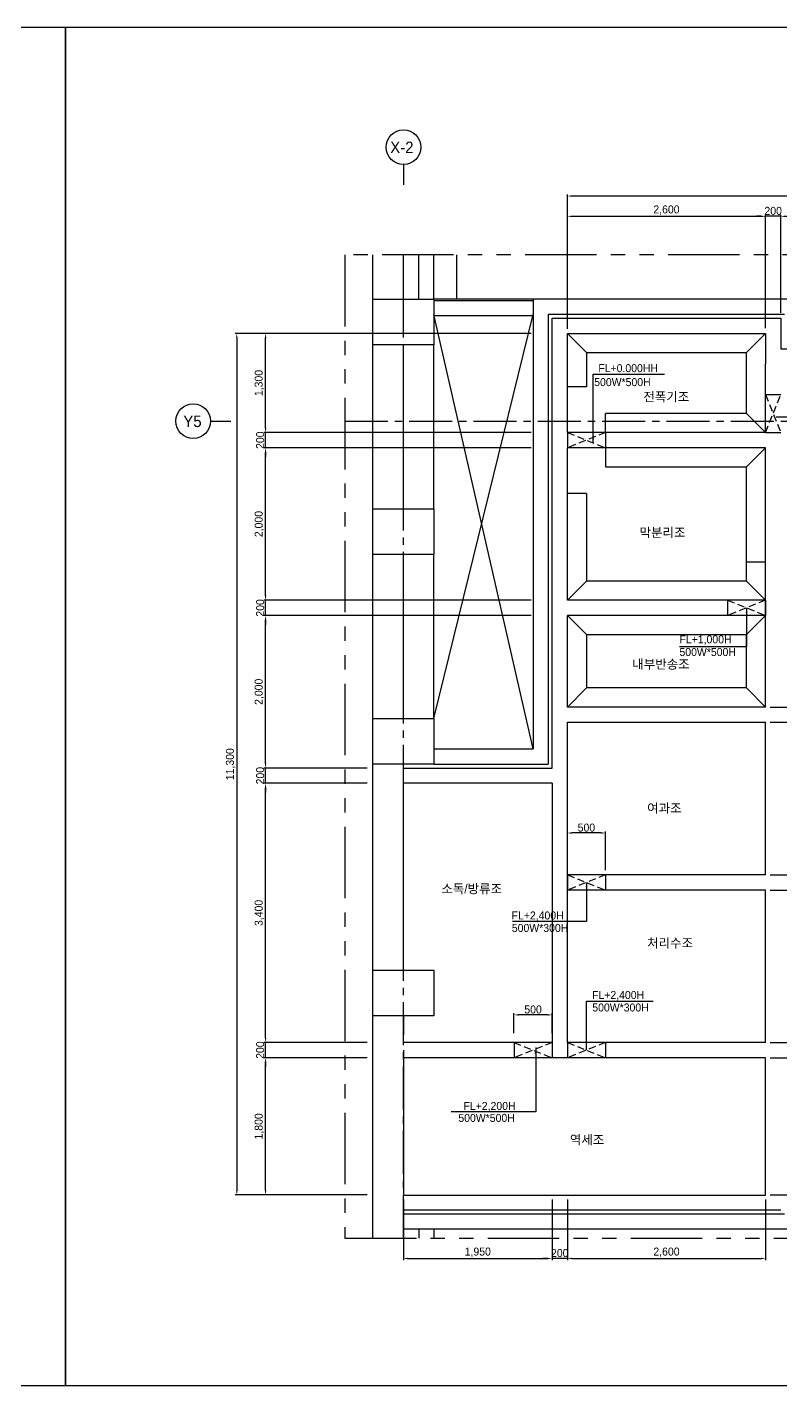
# Model space of a CAD drawing. Extents: x -446 to 204872, y -474580 to 19085.
# Drawn here: x 75099 to 84985, y 0 to 17820 of the extents above; entities that cross this region are included whole.
import ezdxf

# ---------------------------------------------------------------- set-up
doc = ezdxf.new("R2010")
doc.units = 0
doc.header["$LTSCALE"] = 750
doc.header["$MEASUREMENT"] = 0
for name, pattern in [('CENTER2', [1.125, 0.75, -0.125, 0.125, -0.125]), ('HIDDEN2', [0.1875, 0.125, -0.0625]), ('PHANTOM2', [1.25, 0.625, -0.125, 0.125, -0.125, 0.125, -0.125]), ('지하2층 평면도 정화조변경안$0$HID', [2, 1.1, -0.9])]:
    doc.linetypes.add(name, pattern=pattern)
doc.layers.get('0').update_dxf_attribs({"linetype": 'CONTINUOUS'})
doc.layers.get('DEFPOINTS').update_dxf_attribs({"linetype": 'CONTINUOUS'})
for name, color, linetype in [('지하2층 평면도 정화조변경안$0$A-PK', 6, 'CONTINUOUS'), ('지하2층 평면도 정화조변경안$0$COL', 2, 'CONTINUOUS'), ('지하2층 평면도 정화조변경안$0$HID', 3, '지하2층 평면도 정화조변경안$0$HID'), ('지하2층 평면도 정화조변경안$0$WAL', 3, 'CONTINUOUS')]:
    doc.layers.add(name, color=color, linetype=linetype)
doc.styles.get("Standard").update_dxf_attribs({"font": 'NanumGothicBold.ttf'})
doc.styles.add('송현도면폼(2020)$0$기문-1', font='')
doc.styles.get('송현도면폼(2020)$0$기문-1').set_extended_font_data('Dotum')
doc.dimstyles.new('cwn', dxfattribs={"dimscale": 20, "dimtxt": 3, "dimasz": 2, "dimexe": 1, "dimexo": 2, "dimgap": 1, "dimtad": 1, "dimdec": 0, "dimzin": 1, "dimdsep": 46, "dimlunit": 6, "dimtxsty": 'Standard', "dimcen": 0.09, "dimclrd": 4, "dimclre": 4, "dimclrt": 7, "dimadec": 0, "dimazin": 0, "dimtfac": 1, "dimtdec": 0, "dimtix": 1, "dimtmove": 1, "dimatfit": 3, "dimfxl": 2, "dimtolj": 1, "dimtzin": 1, "dimarcsym": 0})

# ---------------------------------------------------------------- blocks, each defined once
blk = doc.blocks.new('*D957')
at = {"color": 4, "lineweight": -2, "ltscale": 100}
for p, q in [((82185, 13863), (82185, 15360)), ((82245, 15339), (84725, 15339)), ((84785, 13873), (84785, 15360))]:
    blk.add_line(p, q, dxfattribs=at)
at = {"color": 4}
for points in [[(82245, 15349), (82245, 15329), (82185, 15339)], [(84725, 15329), (84725, 15349), (84785, 15339)]]:
    blk.add_solid(points, dxfattribs=at)
at = {"layer": 'DEFPOINTS', "color": 0}
for p in [(84785, 15339), (82185, 13803), (84785, 13813)]:
    blk.add_point(p, dxfattribs=at)
at = {"color": 7, "insert": (83485, 15420), "char_height": 105, "attachment_point": 5, "style": '송현도면폼(2020)$0$기문-1'}
blk.add_mtext('\\A1;2,600', dxfattribs=at)
blk = doc.blocks.new('*D958')
at = {"color": 4, "lineweight": -2, "ltscale": 100}
for p, q in [((84725, 15339), (84665, 15339)), ((84785, 13873), (84785, 15360)), ((84985, 15339), (84785, 15339)), ((84985, 14073), (84985, 15360)), ((85045, 15339), (85105, 15339))]:
    blk.add_line(p, q, dxfattribs=at)
at = {"color": 4}
for points in [[(84725, 15329), (84725, 15349), (84785, 15339)], [(85045, 15349), (85045, 15329), (84985, 15339)]]:
    blk.add_solid(points, dxfattribs=at)
at = {"layer": 'DEFPOINTS', "color": 0}
for p in [(84785, 15339), (84985, 14013), (84785, 13813)]:
    blk.add_point(p, dxfattribs=at)
at = {"color": 7, "insert": (84885, 15410), "char_height": 105, "attachment_point": 5, "style": '송현도면폼(2020)$0$기문-1'}
blk.add_mtext('\\A1;200', dxfattribs=at)
blk = doc.blocks.new('*D962')
at = {"color": 4, "lineweight": -2, "ltscale": 100}
for p, q in [((81709, 13803), (78205, 13803)), ((78226, 12563), (78226, 13743)), ((81709, 12503), (78205, 12503))]:
    blk.add_line(p, q, dxfattribs=at)
at = {"color": 4}
for points in [[(78236, 13743), (78216, 13743), (78226, 13803)], [(78216, 12563), (78236, 12563), (78226, 12503)]]:
    blk.add_solid(points, dxfattribs=at)
at = {"layer": 'DEFPOINTS', "color": 0}
for p in [(78226, 13803), (81769, 13803), (81769, 12503)]:
    blk.add_point(p, dxfattribs=at)
at = {"color": 7, "insert": (78145, 13153), "char_height": 105, "attachment_point": 5, "rotation": 90, "style": '송현도면폼(2020)$0$기문-1'}
blk.add_mtext('\\A1;1,300', dxfattribs=at)
blk = doc.blocks.new('*D963')
at = {"color": 4, "lineweight": -2, "ltscale": 100}
for p, q in [((81709, 12303), (78205, 12303)), ((78226, 10363), (78226, 12243)), ((81709, 10303), (78205, 10303))]:
    blk.add_line(p, q, dxfattribs=at)
at = {"color": 4}
for points in [[(78236, 12243), (78216, 12243), (78226, 12303)], [(78216, 10363), (78236, 10363), (78226, 10303)]]:
    blk.add_solid(points, dxfattribs=at)
at = {"layer": 'DEFPOINTS', "color": 0}
for p in [(78226, 12303), (81769, 12303), (81769, 10303)]:
    blk.add_point(p, dxfattribs=at)
at = {"color": 7, "insert": (78145, 11303), "char_height": 105, "attachment_point": 5, "rotation": 90, "style": '송현도면폼(2020)$0$기문-1'}
blk.add_mtext('\\A1;2,000', dxfattribs=at)
blk = doc.blocks.new('*D964')
at = {"color": 4, "lineweight": -2, "ltscale": 100}
for p, q in [((81709, 12503), (78205, 12503)), ((78226, 12563), (78226, 12623)), ((78226, 12303), (78226, 12503)), ((81709, 12303), (78205, 12303)), ((78226, 12243), (78226, 12183))]:
    blk.add_line(p, q, dxfattribs=at)
at = {"color": 4}
for points in [[(78216, 12563), (78236, 12563), (78226, 12503)], [(78236, 12243), (78216, 12243), (78226, 12303)]]:
    blk.add_solid(points, dxfattribs=at)
at = {"layer": 'DEFPOINTS', "color": 0}
for p in [(78226, 12503), (81769, 12503), (81769, 12303)]:
    blk.add_point(p, dxfattribs=at)
at = {"color": 7, "insert": (78155, 12403), "char_height": 105, "attachment_point": 5, "rotation": 90, "style": '송현도면폼(2020)$0$기문-1'}
blk.add_mtext('\\A1;200', dxfattribs=at)
blk = doc.blocks.new('*D965')
at = {"color": 4, "lineweight": -2, "ltscale": 100}
for p, q in [((78226, 10363), (78226, 10423)), ((81709, 10303), (78205, 10303)), ((78226, 10103), (78226, 10303)), ((81709, 10103), (78205, 10103)), ((78226, 10043), (78226, 9983))]:
    blk.add_line(p, q, dxfattribs=at)
at = {"color": 4}
for points in [[(78216, 10363), (78236, 10363), (78226, 10303)], [(78236, 10043), (78216, 10043), (78226, 10103)]]:
    blk.add_solid(points, dxfattribs=at)
at = {"layer": 'DEFPOINTS', "color": 0}
for p in [(78226, 10303), (81769, 10303), (81769, 10103)]:
    blk.add_point(p, dxfattribs=at)
at = {"color": 7, "insert": (78155, 10203), "char_height": 105, "attachment_point": 5, "rotation": 90, "style": '송현도면폼(2020)$0$기문-1'}
blk.add_mtext('\\A1;200', dxfattribs=at)
blk = doc.blocks.new('*D966')
at = {"color": 4, "lineweight": -2, "ltscale": 100}
for p, q in [((79559, 7903), (78205, 7903)), ((78226, 4563), (78226, 7843)), ((79559, 4503), (78205, 4503))]:
    blk.add_line(p, q, dxfattribs=at)
at = {"color": 4}
for points in [[(78236, 7843), (78216, 7843), (78226, 7903)], [(78216, 4563), (78236, 4563), (78226, 4503)]]:
    blk.add_solid(points, dxfattribs=at)
at = {"layer": 'DEFPOINTS', "color": 0}
for p in [(78226, 7903), (79619, 7903), (79619, 4503)]:
    blk.add_point(p, dxfattribs=at)
at = {"color": 7, "insert": (78145, 6203), "char_height": 105, "attachment_point": 5, "rotation": 90, "style": '송현도면폼(2020)$0$기문-1'}
blk.add_mtext('\\A1;3,400', dxfattribs=at)
blk = doc.blocks.new('*D967')
at = {"color": 4, "lineweight": -2, "ltscale": 100}
for p, q in [((78226, 8163), (78226, 8223)), ((79559, 8103), (78205, 8103)), ((78226, 7903), (78226, 8103)), ((79559, 7903), (78205, 7903)), ((78226, 7843), (78226, 7783))]:
    blk.add_line(p, q, dxfattribs=at)
at = {"color": 4}
for points in [[(78216, 8163), (78236, 8163), (78226, 8103)], [(78236, 7843), (78216, 7843), (78226, 7903)]]:
    blk.add_solid(points, dxfattribs=at)
at = {"layer": 'DEFPOINTS', "color": 0}
for p in [(78226, 8103), (79619, 8103), (79619, 7903)]:
    blk.add_point(p, dxfattribs=at)
at = {"color": 7, "insert": (78155, 8003), "char_height": 105, "attachment_point": 5, "rotation": 90, "style": '송현도면폼(2020)$0$기문-1'}
blk.add_mtext('\\A1;200', dxfattribs=at)
blk = doc.blocks.new('*D968')
at = {"color": 4, "lineweight": -2, "ltscale": 100}
for p, q in [((81709, 10103), (78205, 10103)), ((78226, 8163), (78226, 10043)), ((79559, 8103), (78205, 8103))]:
    blk.add_line(p, q, dxfattribs=at)
at = {"color": 4}
for points in [[(78236, 10043), (78216, 10043), (78226, 10103)], [(78216, 8163), (78236, 8163), (78226, 8103)]]:
    blk.add_solid(points, dxfattribs=at)
at = {"layer": 'DEFPOINTS', "color": 0}
for p in [(78226, 10103), (81769, 10103), (79619, 8103)]:
    blk.add_point(p, dxfattribs=at)
at = {"color": 7, "insert": (78145, 9103), "char_height": 105, "attachment_point": 5, "rotation": 90, "style": '송현도면폼(2020)$0$기문-1'}
blk.add_mtext('\\A1;2,000', dxfattribs=at)
blk = doc.blocks.new('*D969')
at = {"color": 4, "lineweight": -2, "ltscale": 100}
for p, q in [((79559, 4503), (78205, 4503)), ((78226, 4563), (78226, 4623)), ((78226, 4303), (78226, 4503)), ((79559, 4303), (78205, 4303)), ((78226, 4243), (78226, 4183))]:
    blk.add_line(p, q, dxfattribs=at)
at = {"color": 4}
for points in [[(78216, 4563), (78236, 4563), (78226, 4503)], [(78236, 4243), (78216, 4243), (78226, 4303)]]:
    blk.add_solid(points, dxfattribs=at)
at = {"layer": 'DEFPOINTS', "color": 0}
for p in [(78226, 4503), (79619, 4503), (79619, 4303)]:
    blk.add_point(p, dxfattribs=at)
at = {"color": 7, "insert": (78155, 4403), "char_height": 105, "attachment_point": 5, "rotation": 90, "style": '송현도면폼(2020)$0$기문-1'}
blk.add_mtext('\\A1;200', dxfattribs=at)
blk = doc.blocks.new('*D970')
at = {"color": 4, "lineweight": -2, "ltscale": 100}
for p, q in [((79559, 4303), (78205, 4303)), ((78226, 2563), (78226, 4243)), ((79559, 2503), (78205, 2503))]:
    blk.add_line(p, q, dxfattribs=at)
at = {"color": 4}
for points in [[(78236, 4243), (78216, 4243), (78226, 4303)], [(78216, 2563), (78236, 2563), (78226, 2503)]]:
    blk.add_solid(points, dxfattribs=at)
at = {"layer": 'DEFPOINTS', "color": 0}
for p in [(78226, 4303), (79619, 4303), (79619, 2503)]:
    blk.add_point(p, dxfattribs=at)
at = {"color": 7, "insert": (78145, 3403), "char_height": 105, "attachment_point": 5, "rotation": 90, "style": '송현도면폼(2020)$0$기문-1'}
blk.add_mtext('\\A1;1,800', dxfattribs=at)
blk = doc.blocks.new('*D971')
at = {"color": 4, "lineweight": -2, "ltscale": 100}
for p, q in [((80035, 2443), (80035, 1649)), ((81985, 2443), (81985, 1649)), ((80095, 1670), (81925, 1670))]:
    blk.add_line(p, q, dxfattribs=at)
at = {"color": 4}
for points in [[(80095, 1680), (80095, 1660), (80035, 1670)], [(81925, 1660), (81925, 1680), (81985, 1670)]]:
    blk.add_solid(points, dxfattribs=at)
at = {"layer": 'DEFPOINTS', "color": 0}
for p in [(80035, 2503), (81985, 2503), (81985, 1670)]:
    blk.add_point(p, dxfattribs=at)
at = {"color": 7, "insert": (81010, 1751), "char_height": 105, "attachment_point": 5, "style": '송현도면폼(2020)$0$기문-1'}
blk.add_mtext('\\A1;1,950', dxfattribs=at)
blk = doc.blocks.new('*D972')
at = {"color": 4, "lineweight": -2, "ltscale": 100}
for p, q in [((81985, 2443), (81985, 1649)), ((82185, 2443), (82185, 1649)), ((81925, 1670), (81865, 1670)), ((82185, 1670), (81985, 1670)), ((82245, 1670), (82305, 1670))]:
    blk.add_line(p, q, dxfattribs=at)
at = {"color": 4}
for points in [[(81925, 1660), (81925, 1680), (81985, 1670)], [(82245, 1680), (82245, 1660), (82185, 1670)]]:
    blk.add_solid(points, dxfattribs=at)
at = {"layer": 'DEFPOINTS', "color": 0}
for p in [(81985, 2503), (82185, 2503), (81985, 1670)]:
    blk.add_point(p, dxfattribs=at)
at = {"color": 7, "insert": (82085, 1741), "char_height": 105, "attachment_point": 5, "style": '송현도면폼(2020)$0$기문-1'}
blk.add_mtext('\\A1;200', dxfattribs=at)
blk = doc.blocks.new('*D973')
at = {"color": 4, "lineweight": -2, "ltscale": 100}
for p, q in [((82185, 2443), (82185, 1649)), ((84785, 2443), (84785, 1649)), ((82245, 1670), (84725, 1670))]:
    blk.add_line(p, q, dxfattribs=at)
at = {"color": 4}
for points in [[(82245, 1680), (82245, 1660), (82185, 1670)], [(84725, 1660), (84725, 1680), (84785, 1670)]]:
    blk.add_solid(points, dxfattribs=at)
at = {"layer": 'DEFPOINTS', "color": 0}
for p in [(82185, 2503), (84785, 2503), (84785, 1670)]:
    blk.add_point(p, dxfattribs=at)
at = {"color": 7, "insert": (83485, 1751), "char_height": 105, "attachment_point": 5, "style": '송현도면폼(2020)$0$기문-1'}
blk.add_mtext('\\A1;2,600', dxfattribs=at)
blk = doc.blocks.new('*D974')
at = {"color": 4, "lineweight": -2, "ltscale": 100}
for p, q in [((84845, 4303), (85735, 4303)), ((85714, 2563), (85714, 4243)), ((84845, 2503), (85735, 2503))]:
    blk.add_line(p, q, dxfattribs=at)
at = {"color": 4}
for points in [[(85724, 4243), (85704, 4243), (85714, 4303)], [(85704, 2563), (85724, 2563), (85714, 2503)]]:
    blk.add_solid(points, dxfattribs=at)
at = {"layer": 'DEFPOINTS', "color": 0}
for p in [(84785, 4303), (85714, 4303), (84785, 2503)]:
    blk.add_point(p, dxfattribs=at)
at = {"color": 7, "insert": (85633, 3403), "char_height": 105, "attachment_point": 5, "rotation": 90, "style": '송현도면폼(2020)$0$기문-1'}
blk.add_mtext('\\A1;1,800', dxfattribs=at)
blk = doc.blocks.new('*D975')
at = {"color": 4, "lineweight": -2, "ltscale": 100}
for p, q in [((84845, 4503), (85735, 4503)), ((85714, 4563), (85714, 4623)), ((85714, 4303), (85714, 4503)), ((84845, 4303), (85735, 4303)), ((85714, 4243), (85714, 4183))]:
    blk.add_line(p, q, dxfattribs=at)
at = {"color": 4}
for points in [[(85704, 4563), (85724, 4563), (85714, 4503)], [(85724, 4243), (85704, 4243), (85714, 4303)]]:
    blk.add_solid(points, dxfattribs=at)
at = {"layer": 'DEFPOINTS', "color": 0}
for p in [(84785, 4503), (85714, 4503), (84785, 4303)]:
    blk.add_point(p, dxfattribs=at)
at = {"color": 7, "insert": (85643, 4403), "char_height": 105, "attachment_point": 5, "rotation": 90, "style": '송현도면폼(2020)$0$기문-1'}
blk.add_mtext('\\A1;200', dxfattribs=at)
blk = doc.blocks.new('*D976')
at = {"color": 4, "lineweight": -2, "ltscale": 100}
for p, q in [((84845, 6503), (85735, 6503)), ((85714, 4563), (85714, 6443)), ((84845, 4503), (85735, 4503))]:
    blk.add_line(p, q, dxfattribs=at)
at = {"color": 4}
for points in [[(85724, 6443), (85704, 6443), (85714, 6503)], [(85704, 4563), (85724, 4563), (85714, 4503)]]:
    blk.add_solid(points, dxfattribs=at)
at = {"layer": 'DEFPOINTS', "color": 0}
for p in [(84785, 6503), (85714, 6503), (84785, 4503)]:
    blk.add_point(p, dxfattribs=at)
at = {"color": 7, "insert": (85633, 5503), "char_height": 105, "attachment_point": 5, "rotation": 90, "style": '송현도면폼(2020)$0$기문-1'}
blk.add_mtext('\\A1;2,000', dxfattribs=at)
blk = doc.blocks.new('*D977')
at = {"color": 4, "lineweight": -2, "ltscale": 100}
for p, q in [((85714, 6763), (85714, 6823)), ((84845, 6703), (85735, 6703)), ((85714, 6503), (85714, 6703)), ((84845, 6503), (85735, 6503)), ((85714, 6443), (85714, 6383))]:
    blk.add_line(p, q, dxfattribs=at)
at = {"color": 4}
for points in [[(85704, 6763), (85724, 6763), (85714, 6703)], [(85724, 6443), (85704, 6443), (85714, 6503)]]:
    blk.add_solid(points, dxfattribs=at)
at = {"layer": 'DEFPOINTS', "color": 0}
for p in [(84785, 6703), (85714, 6703), (84785, 6503)]:
    blk.add_point(p, dxfattribs=at)
at = {"color": 7, "insert": (85643, 6603), "char_height": 105, "attachment_point": 5, "rotation": 90, "style": '송현도면폼(2020)$0$기문-1'}
blk.add_mtext('\\A1;200', dxfattribs=at)
blk = doc.blocks.new('*D978')
at = {"color": 4, "lineweight": -2, "ltscale": 100}
for p, q in [((85081, 8703), (85735, 8703)), ((85714, 6763), (85714, 8643)), ((84845, 6703), (85735, 6703))]:
    blk.add_line(p, q, dxfattribs=at)
at = {"color": 4}
for points in [[(85724, 8643), (85704, 8643), (85714, 8703)], [(85704, 6763), (85724, 6763), (85714, 6703)]]:
    blk.add_solid(points, dxfattribs=at)
at = {"layer": 'DEFPOINTS', "color": 0}
for p in [(85021, 8703), (85714, 8703), (84785, 6703)]:
    blk.add_point(p, dxfattribs=at)
at = {"color": 7, "insert": (85633, 7703), "char_height": 105, "attachment_point": 5, "rotation": 90, "style": '송현도면폼(2020)$0$기문-1'}
blk.add_mtext('\\A1;2,000', dxfattribs=at)
blk = doc.blocks.new('*D981')
at = {"color": 4, "lineweight": -2, "ltscale": 100}
for p, q in [((82185, 14471), (82185, 15626)), ((92625, 15605), (82245, 15605)), ((92685, 14471), (92685, 15626))]:
    blk.add_line(p, q, dxfattribs=at)
at = {"color": 4}
for points in [[(82245, 15615), (82245, 15595), (82185, 15605)], [(92625, 15595), (92625, 15615), (92685, 15605)]]:
    blk.add_solid(points, dxfattribs=at)
at = {"layer": 'DEFPOINTS', "color": 0}
for p in [(82185, 15605), (82185, 14411), (92685, 14411)]:
    blk.add_point(p, dxfattribs=at)
at = {"color": 7, "insert": (87435, 15685), "char_height": 105, "attachment_point": 5, "style": '송현도면폼(2020)$0$기문-1'}
blk.add_mtext('\\A1;10,500', dxfattribs=at)
blk = doc.blocks.new('*D982')
at = {"color": 4, "lineweight": -2, "ltscale": 100}
for p, q in [((79159, 13803), (77828, 13803)), ((77849, 13743), (77849, 2563)), ((79559, 2503), (77828, 2503))]:
    blk.add_line(p, q, dxfattribs=at)
at = {"color": 4}
for points in [[(77859, 13743), (77839, 13743), (77849, 13803)], [(77839, 2563), (77859, 2563), (77849, 2503)]]:
    blk.add_solid(points, dxfattribs=at)
at = {"layer": 'DEFPOINTS', "color": 0}
for p in [(79219, 13803), (77849, 2503), (79619, 2503)]:
    blk.add_point(p, dxfattribs=at)
at = {"color": 7, "insert": (77768, 8153), "char_height": 105, "attachment_point": 5, "rotation": 90, "style": '송현도면폼(2020)$0$기문-1'}
blk.add_mtext('\\A1;11,300', dxfattribs=at)
blk = doc.blocks.new('A$Ca4545229')
at = {"color": 7}
blk.add_line((456, 228), (720, 228), dxfattribs=at)
blk.add_circle((228, 228), 228, dxfattribs=at)
blk = doc.blocks.new('*D983')
at = {"color": 4, "lineweight": -2}
for p, q in [((82185, 6763), (82185, 7272)), ((82625, 7251), (82245, 7251)), ((82685, 6763), (82685, 7272))]:
    blk.add_line(p, q, dxfattribs=at)
at = {"color": 4}
for points in [[(82245, 7261), (82245, 7241), (82185, 7251)], [(82625, 7241), (82625, 7261), (82685, 7251)]]:
    blk.add_solid(points, dxfattribs=at)
at = {"layer": 'DEFPOINTS', "color": 0}
for p in [(82185, 7251), (82185, 6703), (82685, 6703)]:
    blk.add_point(p, dxfattribs=at)
at = {"color": 7, "insert": (82435, 7321), "char_height": 105, "attachment_point": 5, "style": '송현도면폼(2020)$0$기문-1'}
blk.add_mtext('\\A1;500', dxfattribs=at)
blk = doc.blocks.new('*D984')
at = {"color": 4, "lineweight": -2}
for p, q in [((81485, 4627), (81485, 4886)), ((81925, 4865), (81545, 4865)), ((81985, 4627), (81985, 4886))]:
    blk.add_line(p, q, dxfattribs=at)
at = {"color": 4}
for points in [[(81545, 4875), (81545, 4855), (81485, 4865)], [(81925, 4855), (81925, 4875), (81985, 4865)]]:
    blk.add_solid(points, dxfattribs=at)
at = {"layer": 'DEFPOINTS', "color": 0}
for p in [(81485, 4865), (81485, 4567), (81985, 4567)]:
    blk.add_point(p, dxfattribs=at)
at = {"color": 7, "insert": (81735, 4936), "char_height": 105, "attachment_point": 5, "style": '송현도면폼(2020)$0$기문-1'}
blk.add_mtext('\\A1;500', dxfattribs=at)
blk = doc.blocks.new('*D991')
at = {"color": 4, "lineweight": -2}
for p, q in [((85714, 8963), (85714, 9023)), ((84845, 8903), (85735, 8903)), ((85714, 8703), (85714, 8903)), ((84845, 8703), (85735, 8703)), ((85714, 8643), (85714, 8583))]:
    blk.add_line(p, q, dxfattribs=at)
at = {"color": 4}
for points in [[(85704, 8963), (85724, 8963), (85714, 8903)], [(85724, 8643), (85704, 8643), (85714, 8703)]]:
    blk.add_solid(points, dxfattribs=at)
at = {"layer": 'DEFPOINTS', "color": 0}
for p in [(84785, 8903), (85714, 8903), (84785, 8703)]:
    blk.add_point(p, dxfattribs=at)
at = {"color": 7, "insert": (85643, 8803), "char_height": 105, "attachment_point": 5, "rotation": 90, "style": '송현도면폼(2020)$0$기문-1'}
blk.add_mtext('\\A1;200', dxfattribs=at)

msp = doc.modelspace()

# ---------------------------------------------------------------- linework, layer by layer
at = {"color": 1, "linetype": 'CENTER2'}
for p, q in [((80035.4, 1937.4), (80035.4, 14832.7)), ((79266.8, 12652.7), (93818.1, 12652.7))]:
    msp.add_line(p, q, dxfattribs=at)
at = {"color": 5}
for p, q in [((80735.4, 14252.7), (80735.4, 14832.7)), ((81735.4, 14252.7), (80435.4, 14252.7)), ((80435.4, 8752.7), (81735.4, 14052.7)), ((81735.4, 8352.7), (80435.4, 14052.7)), ((80435.4, 11502.7), (80435.4, 13652.7)), ((80435.4, 8752.7), (80435.4, 10902.7))]:
    msp.add_line(p, q, dxfattribs=at)
at = {"color": 8}
for p, q in [((82435.4, 13552.7), (82185.4, 13802.7)), ((84785.4, 13802.7), (84535.4, 13552.7)), ((82435.4, 13552.7), (84535.4, 13552.7)), ((82435.4, 13552.7), (82435.4, 13102.7)), ((84535.4, 12752.7), (84535.4, 13552.7)), ((82435.4, 13102.7), (82185.4, 13102.7)), ((84535.4, 12752.7), (82685.4, 12752.7)), ((82685.4, 12502.7), (82685.4, 12752.7)), ((84535.4, 12752.7), (84785.4, 12502.7)), ((82685.4, 12302.7), (82685.4, 12052.7)), ((84535.4, 12052.7), (84785.4, 12302.7)), ((82685.4, 12052.7), (84535.4, 12052.7)), ((84535.4, 10552.7), (84535.4, 12052.7)), ((82435.4, 11702.7), (82185.4, 11702.7)), ((82435.4, 11702.7), (82435.4, 10552.7)), ((84785.4, 10802.7), (84535.4, 10802.7)), ((82435.4, 10552.7), (82185.4, 10302.7)), ((84535.4, 10552.7), (82435.4, 10552.7)), ((84785.4, 10302.7), (84785.4, 10602.7)), ((82435.4, 9852.7), (82185.4, 10102.7)), ((82435.4, 9852.7), (82435.4, 9152.7)), ((82435.4, 9852.7), (84535.4, 9852.7)), ((84535.4, 9152.7), (84535.4, 9852.7)), ((82435.4, 9152.7), (82185.4, 8902.7)), ((84535.4, 9152.7), (82435.4, 9152.7)), ((84535.4, 9152.7), (84785.4, 8902.7))]:
    msp.add_line(p, q, dxfattribs=at)
at = {"linetype": 'Continuous'}
for p, q in [((84785.4, 12502.7), (84785.4, 13402.7)), ((84785.4, 12502.7), (82185.4, 12502.7)), ((84785.4, 12302.7), (82185.4, 12302.7)), ((84785.4, 8902.7), (84785.4, 12302.7)), ((84785.4, 10302.7), (82185.4, 10302.7)), ((84785.4, 10102.7), (82185.4, 10102.7)), ((84785.4, 8602.7), (84785.4, 8702.7)), ((84785.4, 6702.7), (84785.4, 8602.7)), ((80035.4, 8102.7), (81985.4, 8102.7)), ((81985.4, 7902.7), (80035.4, 7902.7)), ((81985.4, 7902.7), (81985.4, 4502.7)), ((84785.4, 6702.7), (82185.4, 6702.7)), ((84785.4, 6502.7), (82185.4, 6502.7)), ((84785.4, 4502.7), (84785.4, 6502.7)), ((81985.4, 4502.7), (80035.4, 4502.7)), ((84785.4, 4502.7), (82185.4, 4502.7)), ((84785.4, 4302.7), (80035.4, 4302.7)), ((84785.4, 2502.7), (84785.4, 4302.7)), ((80035.4, 2502.7), (84785.4, 2502.7)), ((84985.4, 2302.7), (80035.4, 2302.7))]:
    msp.add_line(p, q, dxfattribs=at)
at = {"color": 1, "linetype": 'HIDDEN2', "ltscale": 5}
for p, q in [((84785.4, 13002.7), (84985.4, 13002.7)), ((82185.4, 12502.7), (82185.4, 12302.7)), ((82685.4, 12502.7), (82685.4, 12302.7)), ((84785.4, 12502.7), (84985.4, 12502.7)), ((84285.4, 10302.7), (84285.4, 10102.7)), ((84785.4, 10302.7), (84785.4, 10102.7)), ((82185.4, 6702.7), (82185.4, 6502.7)), ((82685.4, 6702.7), (82685.4, 6502.7)), ((81485.4, 4502.7), (81485.4, 4302.7)), ((81985.4, 4502.7), (81985.4, 4302.7)), ((82185.4, 4502.7), (82185.4, 4302.7)), ((82685.4, 4502.7), (82685.4, 4302.7))]:
    msp.add_line(p, q, dxfattribs=at)
at = {"color": 1, "linetype": 'HIDDEN2'}
for p, q in [((84785.4, 12502.7), (84985.4, 13002.7)), ((84785.4, 13002.7), (84985.4, 12502.7)), ((82185.4, 12502.7), (82685.4, 12302.7)), ((82685.4, 12502.7), (82185.4, 12302.7)), ((84285.4, 10302.7), (84785.4, 10102.7)), ((84785.4, 10302.7), (84285.4, 10102.7)), ((82185.4, 6702.7), (82685.4, 6502.7)), ((82685.4, 6702.7), (82185.4, 6502.7)), ((81485.4, 4502.7), (81985.4, 4302.7)), ((81985.4, 4502.7), (81485.4, 4302.7)), ((82185.4, 4502.7), (82685.4, 4302.7)), ((82685.4, 4502.7), (82185.4, 4302.7))]:
    msp.add_line(p, q, dxfattribs=at)
at = {"color": 7}
for p, q in [((84535.4, 10552.7), (84785.4, 10302.7)), ((84535.4, 9852.7), (84785.4, 10102.7))]:
    msp.add_line(p, q, dxfattribs=at)
at = {"color": 11, "linetype": 'PHANTOM2', "ltscale": 2, "elevation": -103000}
msp.add_lwpolyline([(79266.8, 1937.4), (93818.1, 1937.4), (93818.1, 14832.7), (79266.8, 14832.7)], close=True, dxfattribs=at)
at = {"linetype": 'Continuous'}
for points in [[(81985.4, 8102.7), (81985.4, 14002.7), (84985.4, 14002.7), (84985.4, 13602.7), (85685.4, 13602.7), (85685.4, 14002.7), (92485.4, 14002.7)], [(82185.4, 12502.7), (82185.4, 13802.7), (84785.4, 13802.7), (84785.4, 13402.7)], [(82185.4, 10302.7), (82185.4, 12302.7)], [(84785.4, 8902.7), (82185.4, 8902.7), (82185.4, 10102.7)], [(82185.4, 4502.7), (82185.4, 8702.7), (84785.4, 8702.7)]]:
    msp.add_lwpolyline(points, dxfattribs=at)
at = {"layer": 'DEFPOINTS', "color": 151}
for points in [[(50400, 17820), (75600, 17820), (75600, 0), (50400, 0)], [(75600, 17820), (100800, 17820), (100800, 0), (75600, 0)]]:
    msp.add_lwpolyline(points, close=True, dxfattribs=at)
at = {"layer": '지하2층 평면도 정화조변경안$0$A-PK'}
msp.add_lwpolyline([(85735.4, 14252.7), (80735.4, 14252.7), (80735.4, 14832.7)], dxfattribs=at)
at = {"layer": '지하2층 평면도 정화조변경안$0$COL'}
for p, q in [((79635.4, 1937.4), (79635.4, 14832.7)), ((81735.4, 14252.7), (81735.4, 8352.7)), ((92535.4, 14252.7), (81735.4, 14252.7)), ((81935.4, 14052.7), (81935.4, 8152.7)), ((85035.4, 14052.7), (81935.4, 14052.7)), ((80435.4, 8352.7), (81735.4, 8352.7)), ((80435.4, 8152.7), (81935.4, 8152.7)), ((85035.4, 2252.7), (80035.4, 2252.7)), ((85235.4, 2052.7), (80035.4, 2052.7))]:
    msp.add_line(p, q, dxfattribs=at)
for points in [[(80035.4, 14252.7), (80035.4, 14832.7)], [(79635.4, 14252.7), (80435.4, 14252.7), (80435.4, 13652.7), (79635.4, 13652.7), (79635.4, 14252.7)], [(80035.4, 11502.7), (80035.4, 13652.7)], [(79635.4, 11502.7), (80435.4, 11502.7), (80435.4, 10902.7), (79635.4, 10902.7), (79635.4, 11502.7)], [(80035.4, 8752.7), (80035.4, 10902.7)], [(79635.4, 8752.7), (80435.4, 8752.7), (80435.4, 8152.7), (79635.4, 8152.7), (79635.4, 8752.7)], [(80035.4, 8102.7), (80035.4, 8152.7)], [(80035.4, 5452.7), (80035.4, 7902.7)], [(79635.4, 5452.7), (80435.4, 5452.7), (80435.4, 4852.7), (79635.4, 4852.7), (79635.4, 5452.7)], [(80035.4, 4852.7), (80035.4, 4602.7)], [(80035.4, 4402.7), (80035.4, 2502.7)], [(80035.4, 2302.7), (80035.4, 1937.4)]]:
    msp.add_lwpolyline(points, dxfattribs=at)
at = {"layer": '지하2층 평면도 정화조변경안$0$HID'}
msp.add_lwpolyline([(79635.4, 1937.4), (79635.4, 14832.7)], dxfattribs=at)
at = {"layer": '지하2층 평면도 정화조변경안$0$WAL'}
for p, q in [((81735.4, 14232.7), (80435.4, 14232.7)), ((81735.4, 14032.7), (80435.4, 14032.7))]:
    msp.add_line(p, q, dxfattribs=at)
for points in [[(80235.4, 14252.7), (80235.4, 14832.7)], [(80435.4, 14252.7), (80435.4, 14832.7)], [(80235.4, 2052.7), (80235.4, 1937.4)], [(80435.4, 2052.7), (80435.4, 1937.4)]]:
    msp.add_lwpolyline(points, dxfattribs=at)

# ---------------------------------------------------------------- block references
at = {"color": 7, "rotation": 270}
msp.add_blockref('A$Ca4545229', (79807.5, 16473.5), dxfattribs=at)
at = {"color": 7}
msp.add_blockref('A$Ca4545229', (77049, 12424.8), dxfattribs=at)

# ---------------------------------------------------------------- texts
at = {"color": 7, "style": '송현도면폼(2020)$0$기문-1'}
for s, height, p in [('X-2', 150, (79861.2, 16168.6)), ('FL+0.000HH', 105, (82591.1, 13295.1)), ('500W*500H', 105, (82537.2, 13112.1)), ('전폭기조', 120, (83181.5, 12912)), ('Y5', 150, (77147.2, 12575.6)), ('막분리조', 120, (83131.7, 11132.1)), ('FL+1,000H', 105, (83655.7, 9738.1)), ('500W*500H', 105, (83655.7, 9572.1)), ('내부반송조', 120, (83036.5, 9405.6)), ('여과조', 120, (83231.7, 7516.5)), ('소독/방류조', 120, (80532.3, 6460.2)), ('500W*300H', 105, (81456.8, 5953)), ('FL+2,400H', 105, (81453.8, 6116.6)), ('처리수조', 120, (83231.7, 5747.9)), ('FL+2,400H', 105, (82509.1, 5073.4)), ('500W*300H', 105, (82512.1, 4909.7)), ('500W*500H', 105, (80755.2, 3461.5)), ('FL+2,200H', 105, (80822.1, 3618.1)), ('역세조', 120, (82218, 3167.7))]:
    msp.add_text(s, height=height, dxfattribs=at).set_placement(p)

# ---------------------------------------------------------------- dimensions: what is measured, and where the dimension line sits
at = {"color": 7, "ltscale": 100}
for base, p1, p2, picture, middle in [((82185.4, 15604.8), (92685.4, 14411.3), (82185.4, 14411.3), '*D981', (87435.4, 15685.4)), ((81985.4, 1670.2), (80035.4, 2502.7), (81985.4, 2502.7), '*D971', (81010.4, 1750.9)), ((81985.4, 1670.2), (82185.4, 2502.7), (81985.4, 2502.7), '*D972', (82085.4, 1740.8)), ((84785.4, 1670.2), (82185.4, 2502.7), (84785.4, 2502.7), '*D973', (83485.4, 1750.9))]:
    dim = msp.add_linear_dim(base=base, p1=p1, p2=p2, dimstyle='cwn', override={"dimscale": 30, "dimtxt": 3.5, "dimexe": 0.7, "dimgap": 0.6, "dimtxsty": '송현도면폼(2020)$0$기문-1'}, dxfattribs=at)
    dim.commit()
    dim.dimension.update_dxf_attribs({"geometry": picture, "text_midpoint": middle})
at = {"color": 1, "ltscale": 100}
for p1, picture, middle in [((82185.4, 13803.1), '*D957', (83485.4, 15420)), ((84985.4, 14013), '*D958', (84885.4, 15409.9))]:
    dim = msp.add_linear_dim(base=(84785.4, 15339.4), p1=p1, p2=(84785.4, 13812.8), dimstyle='cwn', override={"dimscale": 30, "dimtxt": 3.5, "dimexe": 0.7, "dimgap": 0.6, "dimtxsty": '송현도면폼(2020)$0$기문-1'}, dxfattribs=at)
    dim.commit()
    dim.dimension.update_dxf_attribs({"geometry": picture, "text_midpoint": middle})
at = {"color": 7, "ltscale": 100}
for base, p1, p2, picture, middle in [((77849, 2502.7), (79219, 13802.7), (79619, 2502.7), '*D982', (77768.3, 8152.7)), ((85713.6, 8702.7), (84785.4, 6702.7), (85020.7, 8702.7), '*D978', (85632.9, 7702.7)), ((85713.6, 6702.7), (84785.4, 6502.7), (84785.4, 6702.7), '*D977', (85643, 6602.7)), ((85713.6, 6502.7), (84785.4, 4502.7), (84785.4, 6502.7), '*D976', (85632.9, 5502.7)), ((85713.6, 4502.7), (84785.4, 4302.7), (84785.4, 4502.7), '*D975', (85643, 4402.7)), ((85713.6, 4302.7), (84785.4, 2502.7), (84785.4, 4302.7), '*D974', (85632.9, 3402.7))]:
    dim = msp.add_linear_dim(base=base, p1=p1, p2=p2, angle=90, dimstyle='cwn', override={"dimscale": 30, "dimtxt": 3.5, "dimexe": 0.7, "dimgap": 0.6, "dimtxsty": '송현도면폼(2020)$0$기문-1'}, dxfattribs=at)
    dim.commit()
    dim.dimension.update_dxf_attribs({"geometry": picture, "text_midpoint": middle})
at = {"color": 1, "ltscale": 100}
for base, p1, p2, picture, middle in [((78225.6, 13802.7), (81769, 12502.7), (81769, 13802.7), '*D962', (78144.9, 13152.7)), ((78225.6, 12502.7), (81769, 12302.7), (81769, 12502.7), '*D964', (78155.1, 12402.7)), ((78225.6, 12302.7), (81769, 10302.7), (81769, 12302.7), '*D963', (78144.9, 11302.7)), ((78225.6, 10302.7), (81769, 10102.7), (81769, 10302.7), '*D965', (78155.1, 10202.7)), ((78225.6, 10102.7), (79619, 8102.7), (81769, 10102.7), '*D968', (78144.9, 9102.7)), ((78225.6, 8102.7), (79619, 7902.7), (79619, 8102.7), '*D967', (78155.1, 8002.7)), ((78225.6, 7902.7), (79619, 4502.7), (79619, 7902.7), '*D966', (78144.9, 6202.7)), ((78225.6, 4502.7), (79619, 4302.7), (79619, 4502.7), '*D969', (78155.1, 4402.7)), ((78225.6, 4302.7), (79619, 2502.7), (79619, 4302.7), '*D970', (78144.9, 3402.7))]:
    dim = msp.add_linear_dim(base=base, p1=p1, p2=p2, angle=90, dimstyle='cwn', override={"dimscale": 30, "dimtxt": 3.5, "dimexe": 0.7, "dimgap": 0.6, "dimtxsty": '송현도면폼(2020)$0$기문-1'}, dxfattribs=at)
    dim.commit()
    dim.dimension.update_dxf_attribs({"geometry": picture, "text_midpoint": middle})
at = {"color": 7}
dim = msp.add_linear_dim(base=(85713.6, 8902.7), p1=(84785.4, 8702.7), p2=(84785.4, 8902.7), angle=90, dimstyle='cwn', override={"dimscale": 30, "dimtxt": 3.5, "dimexe": 0.7, "dimgap": 0.6, "dimtxsty": '송현도면폼(2020)$0$기문-1'}, dxfattribs=at)
dim.commit()
dim.dimension.update_dxf_attribs({"geometry": '*D991', "text_midpoint": (85643, 8802.7)})
at = {"color": 8}
for base, p1, p2, picture, middle in [((82185.4, 7250.9), (82685.4, 6702.7), (82185.4, 6702.7), '*D983', (82435.4, 7321.5)), ((81485.4, 4865.1), (81985.4, 4566.6), (81485.4, 4566.6), '*D984', (81735.4, 4935.7))]:
    dim = msp.add_linear_dim(base=base, p1=p1, p2=p2, dimstyle='cwn', override={"dimscale": 30, "dimtxt": 3.5, "dimexe": 0.7, "dimgap": 0.6, "dimtxsty": '송현도면폼(2020)$0$기문-1'}, dxfattribs=at)
    dim.commit()
    dim.dimension.update_dxf_attribs({"geometry": picture, "text_midpoint": middle})

# ---------------------------------------------------------------- leaders
for points in [[(82524.3, 12363), (82524.3, 13270), (83461.3, 13270)], [(84923.3, 12707.9), (86175.9, 12707.9)], [(84535.4, 10202.7), (84535.4, 9691.7), (83657.8, 9691.7)], [(82435.4, 6602.7), (82435.4, 6090.2), (81467.1, 6090.2)]]:
    msp.add_leader(points, dimstyle='cwn', override={"dimscale": 30, "dimtxt": 3.5, "dimexe": 0.7, "dimgap": 0.6, "dimtad": 0, "dimtxsty": '송현도면폼(2020)$0$기문-1'}, dxfattribs=at)
at = {"color": 7}
msp.add_leader([(82435.4, 4402.7), (82435.4, 5047), (83312.7, 5047)], dimstyle='cwn', override={"dimscale": 30, "dimtxt": 3.5, "dimexe": 0.7, "dimgap": 0.6, "dimtad": 0, "dimtxsty": '송현도면폼(2020)$0$기문-1'}, dxfattribs=at)
at = {"color": 7, "ltscale": 100}
msp.add_leader([(81769.8, 4437.9), (81769.8, 3591.7), (80660.9, 3591.7)], dimstyle='cwn', override={"dimscale": 40, "dimexe": 0.7, "dimgap": 0.6, "dimtad": 0, "dimtxsty": '송현도면폼(2020)$0$기문-1'}, dxfattribs=at)

doc.saveas('drawing.dxf')
